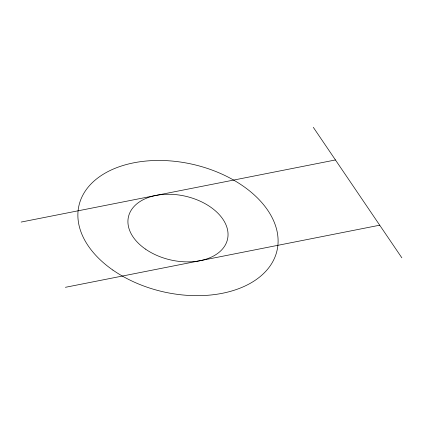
<?xml version="1.0" encoding="UTF-8"?>
<svg xmlns="http://www.w3.org/2000/svg" width="423" height="423" viewBox="0 0 423 423"><rect width="100%" height="100%" fill="white"/><g stroke="black" fill="none" stroke-linecap="round" stroke-linejoin="round"><path stroke-width="0.63" d="M21.15 222.064L335.45 159.952M65.417 287.307L379.717 225.195M313.316 127.334L401.85 257.819M145.422 249.068A50.781 32.708 12.7 0 0 227.193 240.513A50.781 32.708 12.7 0 0 161.337 194.622A50.781 32.708 12.7 0 0 145.422 249.068M112.862 270.064A101.562 65.422 12.7 0 0 276.399 252.959A101.562 65.422 12.7 0 0 144.692 161.179A101.562 65.422 12.7 0 0 112.862 270.064"/></g></svg>
